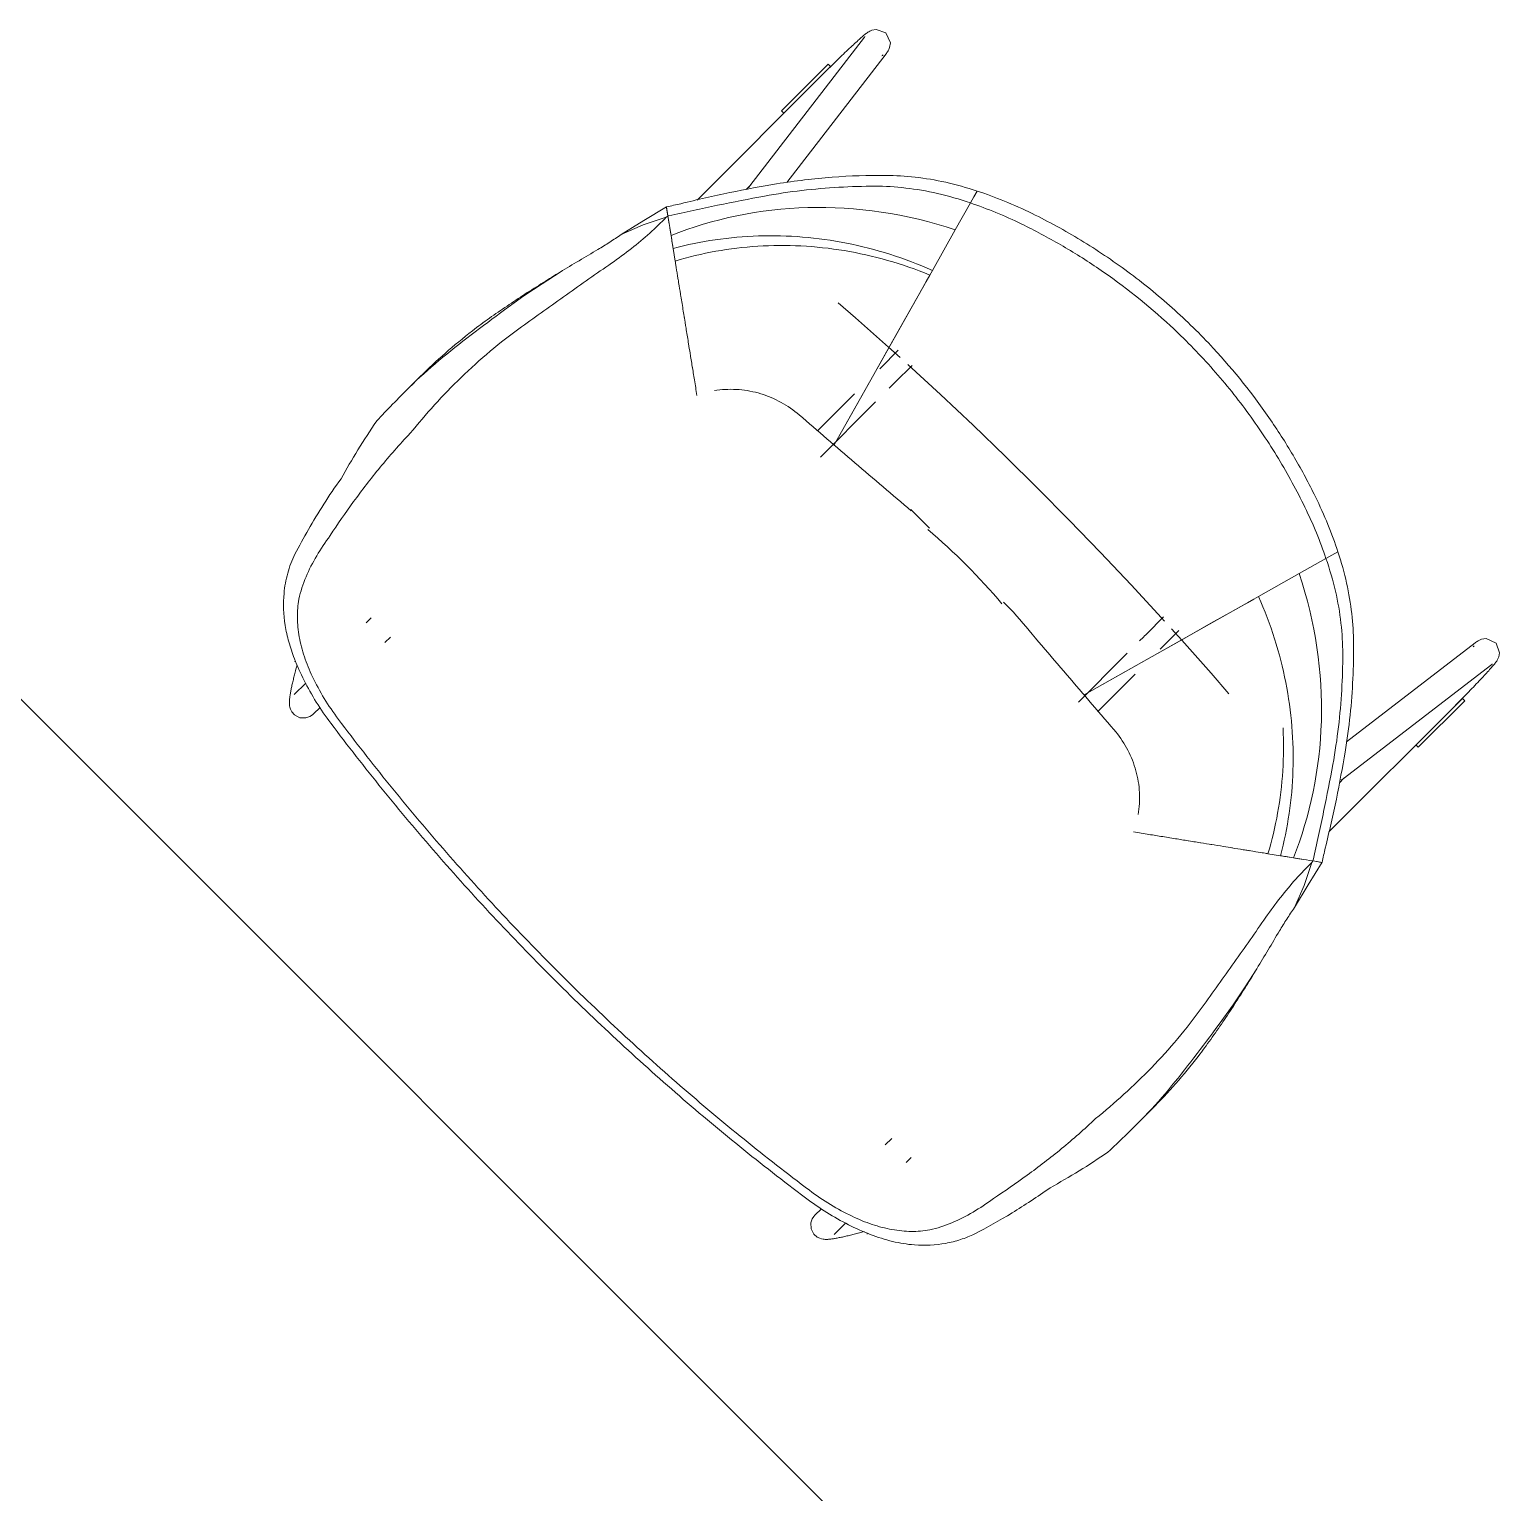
# Model space of a CAD drawing. Header units: millimetres. Extents: x 155927 to 295199, y -4084 to 97293.
# Drawn here: x 220937 to 221799, y 25835 to 26693 of the extents above; entities that cross this region are included whole.
import ezdxf

# ---------------------------------------------------------------- set-up
doc = ezdxf.new("R2010")
doc.units = ezdxf.units.MM
doc.header["$MEASUREMENT"] = 0
doc.layers.add('I-FURN', color=8, linetype='CONTINUOUS', lineweight=9)

msp = doc.modelspace()

# ---------------------------------------------------------------- linework, layer by layer
at = {"layer": 'I-FURN'}
for p, q in [((221431.11, 26692.31), (221429.96, 26691.81)), ((221433.62, 26692.77), (221431.11, 26692.31)), ((221439.28, 26690.68), (221433.62, 26692.77)), ((221426.77, 26688.27), (221359.56, 26601.01)), ((221420.22, 26683.79), (221419.45, 26683.07)), ((221420.97, 26684.48), (221420.22, 26683.79)), ((221421.69, 26685.13), (221420.97, 26684.48)), ((221422.38, 26685.76), (221421.69, 26685.13)), ((221423.04, 26686.36), (221422.38, 26685.76)), ((221423.68, 26686.93), (221423.04, 26686.36)), ((221424.29, 26687.47), (221423.68, 26686.93)), ((221424.87, 26687.98), (221424.29, 26687.47)), ((221425.42, 26688.46), (221424.87, 26687.98)), ((221425.94, 26688.91), (221425.42, 26688.46)), ((221426.44, 26689.32), (221425.94, 26688.91)), ((221426.92, 26689.71), (221426.44, 26689.32)), ((221426.81, 26688.32), (221426.77, 26688.27)), ((221426.93, 26688.48), (221426.81, 26688.32)), ((221427.37, 26690.08), (221426.92, 26689.71)), ((221426.97, 26688.53), (221426.93, 26688.48)), ((221427.82, 26690.42), (221427.37, 26690.08)), ((221428.26, 26690.75), (221427.82, 26690.42)), ((221428.73, 26691.08), (221428.26, 26690.75)), ((221429.26, 26691.42), (221428.73, 26691.08)), ((221429.96, 26691.81), (221429.26, 26691.42)), ((221439.28, 26690.68), (221441.92, 26684.86)), ((221441.92, 26684.86), (221441.51, 26682.11)), ((221381.21, 26602.9), (221439.45, 26678.51)), ((221411.6, 26675.59), (221410.64, 26674.66)), ((221412.54, 26676.5), (221411.6, 26675.59)), ((221413.46, 26677.39), (221412.54, 26676.5)), ((221414.38, 26678.27), (221413.46, 26677.39)), ((221415.27, 26679.13), (221414.38, 26678.27)), ((221416.15, 26679.96), (221415.27, 26679.13)), ((221417.01, 26680.78), (221416.15, 26679.96)), ((221417.85, 26681.57), (221417.01, 26680.78)), ((221418.66, 26682.33), (221417.85, 26681.57)), ((221419.45, 26683.07), (221418.66, 26682.33)), ((221437.24, 26677.49), (221436.96, 26677.26)), ((221437.47, 26677.66), (221437.24, 26677.49)), ((221437.63, 26677.78), (221437.47, 26677.66)), ((221439.6, 26678.71), (221439.45, 26678.51)), ((221439.93, 26679.15), (221439.6, 26678.71)), ((221440.26, 26679.62), (221439.93, 26679.15)), ((221440.61, 26680.17), (221440.26, 26679.62)), ((221441.01, 26680.89), (221440.61, 26680.17)), ((221441.51, 26682.11), (221441.01, 26680.89)), ((221402.52, 26666.64), (221328.56, 26592.69)), ((221405.4, 26672.34), (221378.14, 26645.08)), ((221406.81, 26670.93), (221402.51, 26666.62)), ((221402.74, 26666.87), (221402.52, 26666.64)), ((221403.74, 26667.86), (221402.74, 26666.87)), ((221404.74, 26668.86), (221403.74, 26667.86)), ((221405.74, 26669.85), (221404.74, 26668.86)), ((221405.45, 26672.29), (221406.81, 26670.93)), ((221406.73, 26670.83), (221405.74, 26669.85)), ((221407.72, 26671.8), (221406.73, 26670.83)), ((221408.7, 26672.77), (221407.72, 26671.8)), ((221409.68, 26673.72), (221408.7, 26672.77)), ((221410.64, 26674.66), (221409.68, 26673.72)), ((221379.55, 26643.66), (221378.18, 26645.03)), ((221357.32, 26598.82), (221360.02, 26601.52)), ((221359.56, 26601.01), (221358.78, 26599.84)), ((221490.84, 26594.47), (221492.81, 26597.97)), ((221490.84, 26594.47), (221492.81, 26597.97)), ((221310.68, 26588.72), (221297.37, 26580.6)), ((221311.45, 26583.3), (221310.58, 26588.68)), ((221310.58, 26588.67), (221311.45, 26583.33)), ((221488.85, 26590.95), (221480, 26575.24)), ((221480, 26575.24), (221488.85, 26590.95)), ((221488.85, 26590.95), (221490.84, 26594.47)), ((221488.85, 26590.95), (221490.84, 26594.47)), ((221297.37, 26580.6), (221284.07, 26572.47)), ((221297.02, 26578.19), (221310.54, 26582.73)), ((221310.54, 26582.73), (221311.45, 26583.3)), ((221310.68, 26588.08), (221311.44, 26583.36)), ((221311.45, 26583.33), (221311.93, 26583.42)), ((221313.3, 26571.87), (221311.77, 26581.34)), ((221284.07, 26572.47), (221297.02, 26578.19)), ((221314, 26567.55), (221313.3, 26571.87)), ((221480, 26575.24), (221466.55, 26551.36)), ((221466.55, 26551.36), (221480, 26575.24)), ((221314.53, 26564.31), (221314, 26567.55)), ((221315.73, 26556.92), (221314.53, 26564.31)), ((221237.67, 26543.62), (221248.27, 26550.46)), ((221408.91, 26449.07), (221465.02, 26548.65)), ((221465.02, 26548.65), (221462.95, 26544.97)), ((221466.55, 26551.36), (221465.02, 26548.65)), ((221465.02, 26548.65), (221466.55, 26551.36)), ((221227, 26536.45), (221237.67, 26543.62)), ((221462.95, 26544.97), (221458.14, 26536.44)), ((221215.68, 26528.29), (221227, 26536.45)), ((221411.26, 26532.46), (221421.54, 26523.58)), ((221458.14, 26536.44), (221450.85, 26523.49)), ((221421.54, 26523.58), (221440.92, 26506.43)), ((221450.85, 26523.49), (221441.44, 26506.8)), ((221441.44, 26506.8), (221430.41, 26487.23)), ((221446.57, 26504.64), (221436.28, 26494.36)), ((221440.92, 26506.43), (221447.64, 26500.38)), ((221435.68, 26493.75), (221436.28, 26494.36)), ((221444.77, 26485.87), (221454.62, 26495.72)), ((221452.16, 26496.29), (221471.41, 26478.58)), ((221163.53, 26486.49), (221157.59, 26480.55)), ((221430.41, 26487.23), (221418.34, 26465.8)), ((221444.09, 26485.19), (221443.39, 26484.49)), ((221444.77, 26485.87), (221444.09, 26485.19)), ((221340.25, 26481.11), (221338.76, 26480.9)), ((221420.95, 26479.02), (221399.27, 26457.34)), ((221441.94, 26483.04), (221441.2, 26482.3)), ((221442.67, 26483.77), (221441.94, 26483.04)), ((221443.39, 26484.49), (221442.67, 26483.77)), ((221471.41, 26478.58), (221490.53, 26460.58)), ((221400.86, 26441.96), (221431.68, 26472.79)), ((221432.41, 26473.51), (221431.68, 26472.79)), ((221433.23, 26474.33), (221432.41, 26473.51)), ((221418.34, 26465.8), (221408.91, 26449.07)), ((221490.53, 26460.58), (221509.49, 26442.29)), ((221509.49, 26442.29), (221528.27, 26423.75)), ((221528.27, 26423.75), (221546.83, 26404.99)), ((221453.9, 26411.21), (221454.19, 26410.42)), ((221546.83, 26404.99), (221565.15, 26386.04)), ((221565.15, 26386.04), (221583.19, 26366.94)), ((221681.66, 26373.58), (221697.37, 26382.44)), ((221697.37, 26382.44), (221681.66, 26373.58)), ((221700.89, 26384.42), (221697.37, 26382.44)), ((221700.89, 26384.42), (221697.37, 26382.44)), ((221704.39, 26386.39), (221700.89, 26384.42)), ((221704.39, 26386.39), (221700.89, 26384.42)), ((221657.78, 26360.13), (221681.66, 26373.58)), ((221681.66, 26373.58), (221657.78, 26360.13)), ((221583.19, 26366.94), (221600.92, 26347.7)), ((221655.07, 26358.6), (221555.49, 26302.5)), ((221642.86, 26351.72), (221651.39, 26356.53)), ((221651.39, 26356.53), (221655.07, 26358.6)), ((221655.07, 26358.6), (221657.78, 26360.13)), ((221657.78, 26360.13), (221655.07, 26358.6)), ((221137.44, 26347.67), (221134.55, 26344.78)), ((221602.14, 26348.2), (221592.29, 26338.35)), ((221600.92, 26347.7), (221602.7, 26345.74)), ((221629.91, 26344.43), (221642.86, 26351.72)), ((221600.77, 26329.86), (221611.06, 26340.15)), ((221612.85, 26334.5), (221606.8, 26341.22)), ((221613.21, 26335.02), (221629.91, 26344.43)), ((221145.52, 26333.12), (221148.76, 26336.36)), ((221588.04, 26334.11), (221588.8, 26334.86)), ((221588.8, 26334.86), (221589.55, 26335.61)), ((221589.55, 26335.61), (221590.27, 26336.34)), ((221590.27, 26336.34), (221590.99, 26337.05)), ((221590.99, 26337.05), (221591.68, 26337.75)), ((221591.68, 26337.75), (221592.29, 26338.35)), ((221593.65, 26324), (221613.21, 26335.02)), ((221630, 26315.12), (221612.85, 26334.5)), ((221784.92, 26333.03), (221709.41, 26274.87)), ((221783.9, 26330.83), (221783.67, 26330.54)), ((221784.08, 26331.05), (221783.9, 26330.83)), ((221784.2, 26331.21), (221784.08, 26331.05)), ((221785.13, 26333.19), (221784.92, 26333.03)), ((221785.57, 26333.52), (221785.13, 26333.19)), ((221786.04, 26333.84), (221785.57, 26333.52)), ((221786.58, 26334.19), (221786.04, 26333.84)), ((221787.31, 26334.59), (221786.58, 26334.19)), ((221788.53, 26335.09), (221787.31, 26334.59)), ((221791.28, 26335.51), (221788.53, 26335.09)), ((221797.1, 26332.86), (221791.28, 26335.51)), ((221797.1, 26332.86), (221799.19, 26327.2)), ((221093.07, 26321.86), (221092.57, 26321.99)), ((221579.2, 26325.26), (221552.16, 26298.23)), ((221572.21, 26311.92), (221593.65, 26324)), ((221579.2, 26325.26), (221580.02, 26326.08)), ((221580.02, 26326.08), (221580.84, 26326.9)), ((221600.77, 26329.86), (221600.09, 26329.18)), ((221796.84, 26321.4), (221796.5, 26320.96)), ((221797.17, 26321.84), (221796.84, 26321.4)), ((221797.5, 26322.31), (221797.17, 26321.84)), ((221797.84, 26322.84), (221797.5, 26322.31)), ((221798.23, 26323.54), (221797.84, 26322.84)), ((221798.72, 26324.69), (221798.23, 26323.54)), ((221799.19, 26327.2), (221798.72, 26324.69)), ((221091.99, 26312.16), (221092.16, 26312.87)), ((221092.16, 26312.87), (221092.34, 26313.58)), ((221092.34, 26313.58), (221092.52, 26314.3)), ((221092.52, 26314.3), (221092.71, 26315.02)), ((221092.71, 26315.02), (221092.9, 26315.74)), ((221092.9, 26315.74), (221093.09, 26316.47)), ((221093.09, 26316.47), (221093.14, 26316.66)), ((221094.05, 26320.07), (221093.14, 26316.66)), ((221563.76, 26292.85), (221585.44, 26314.53)), ((221640.43, 26303.05), (221630, 26315.12)), ((221707.43, 26253.15), (221794.69, 26320.36)), ((221789.49, 26313.04), (221788.75, 26312.24)), ((221790.21, 26313.81), (221789.49, 26313.04)), ((221790.89, 26314.55), (221790.21, 26313.81)), ((221791.55, 26315.27), (221790.89, 26314.55)), ((221792.18, 26315.96), (221791.55, 26315.27)), ((221792.78, 26316.62), (221792.18, 26315.96)), ((221793.35, 26317.26), (221792.78, 26316.62)), ((221793.89, 26317.87), (221793.35, 26317.26)), ((221794.4, 26318.45), (221793.89, 26317.87)), ((221794.88, 26319), (221794.4, 26318.45)), ((221794.74, 26320.4), (221794.69, 26320.36)), ((221794.89, 26320.51), (221794.74, 26320.4)), ((221795.32, 26319.53), (221794.88, 26319)), ((221794.95, 26320.55), (221794.89, 26320.51)), ((221795.74, 26320.02), (221795.32, 26319.53)), ((221796.13, 26320.5), (221795.74, 26320.02)), ((221796.5, 26320.96), (221796.13, 26320.5)), ((221414.47, 25817.32), (220919.49, 26312.29)), ((221090.18, 26303.77), (221090.28, 26304.34)), ((221090.28, 26304.34), (221090.39, 26304.92)), ((221090.39, 26304.92), (221090.51, 26305.52)), ((221090.51, 26305.52), (221090.63, 26306.14)), ((221090.63, 26306.14), (221090.76, 26306.76)), ((221090.76, 26306.76), (221090.89, 26307.4)), ((221090.89, 26307.4), (221091.03, 26308.05)), ((221091.03, 26308.05), (221091.18, 26308.71)), ((221091.18, 26308.71), (221091.33, 26309.39)), ((221091.33, 26309.39), (221091.49, 26310.07)), ((221091.49, 26310.07), (221091.65, 26310.76)), ((221091.65, 26310.76), (221091.82, 26311.45)), ((221091.82, 26311.45), (221091.99, 26312.16)), ((221099.06, 26309.28), (221092.36, 26302.59)), ((221555.49, 26302.5), (221572.21, 26311.92)), ((221781.08, 26304.22), (221780.14, 26303.26)), ((221782, 26305.18), (221781.08, 26304.22)), ((221782.92, 26306.12), (221782, 26305.18)), ((221783.81, 26307.05), (221782.92, 26306.12)), ((221784.69, 26307.96), (221783.81, 26307.05)), ((221785.54, 26308.85), (221784.69, 26307.96)), ((221786.38, 26309.73), (221785.54, 26308.85)), ((221787.19, 26310.59), (221786.38, 26309.73)), ((221787.98, 26311.43), (221787.19, 26310.59)), ((221788.75, 26312.24), (221787.98, 26311.43)), ((221089.49, 26297.83), (221089.5, 26298.31)), ((221089.5, 26297.31), (221089.49, 26297.83)), ((221089.5, 26298.31), (221089.52, 26298.78)), ((221089.53, 26296.73), (221089.5, 26297.31)), ((221089.52, 26298.78), (221089.55, 26299.24)), ((221089.61, 26296.05), (221089.53, 26296.73)), ((221089.55, 26299.24), (221089.59, 26299.7)), ((221089.59, 26299.7), (221089.64, 26300.17)), ((221089.77, 26295.21), (221089.61, 26296.05)), ((221089.64, 26300.17), (221089.7, 26300.65)), ((221089.7, 26300.65), (221089.76, 26301.13)), ((221089.76, 26301.13), (221089.83, 26301.63)), ((221089.83, 26301.63), (221089.9, 26302.14)), ((221089.9, 26302.14), (221089.99, 26302.67)), ((221089.99, 26302.67), (221090.08, 26303.21)), ((221090.08, 26303.21), (221090.18, 26303.77)), ((221699.11, 26222.14), (221773.06, 26296.1)), ((221751.5, 26271.72), (221778.76, 26298.98)), ((221773.28, 26296.32), (221773.06, 26296.1)), ((221773.07, 26296.12), (221777.34, 26300.39)), ((221774.28, 26297.32), (221773.28, 26296.32)), ((221775.27, 26298.32), (221774.28, 26297.32)), ((221776.26, 26299.32), (221775.27, 26298.32)), ((221777.25, 26300.31), (221776.26, 26299.32)), ((221778.22, 26301.3), (221777.25, 26300.31)), ((221777.34, 26300.39), (221778.71, 26299.03)), ((221779.18, 26302.28), (221778.22, 26301.3)), ((221780.14, 26303.26), (221779.18, 26302.28)), ((221090.12, 26294.09), (221089.77, 26295.21)), ((221090.89, 26292.57), (221090.12, 26294.09)), ((221092.59, 26290.65), (221090.89, 26292.57)), ((221095.66, 26289.07), (221092.59, 26290.65)), ((221095.66, 26289.07), (221099.12, 26288.9)), ((221099.12, 26288.9), (221101.55, 26289.71)), ((221101.55, 26289.71), (221102.98, 26290.65)), ((221102.98, 26290.65), (221103.67, 26291.27)), ((221103.67, 26291.27), (221107.46, 26295.06)), ((221751.45, 26271.77), (221750.08, 26273.13)), ((221707.91, 26253.57), (221705.24, 26250.91)), ((221707.43, 26253.15), (221706.26, 26252.36)), ((221587.32, 26232.34), (221587.52, 26233.83)), ((221670.73, 26208.11), (221663.34, 26209.31)), ((221678.29, 26206.89), (221670.73, 26208.11)), ((221684.32, 26205.91), (221678.29, 26206.89)), ((221689.14, 26204.12), (221684.61, 26190.61)), ((221687.02, 26190.95), (221695.14, 26204.26)), ((221689.14, 26204.12), (221689.72, 26205.03)), ((221695.1, 26204.16), (221689.72, 26205.03)), ((221689.84, 26205.51), (221689.75, 26205.03)), ((221689.75, 26205.03), (221695.08, 26204.17)), ((221689.78, 26205.02), (221695.08, 26204.17)), ((221678.89, 26177.65), (221687.02, 26190.95)), ((221684.61, 26190.61), (221678.89, 26177.65)), ((221656.88, 26141.86), (221650.04, 26131.25)), ((221650.04, 26131.25), (221642.87, 26120.58)), ((221642.87, 26120.58), (221634.71, 26109.27)), ((221586.97, 26051.17), (221592.91, 26057.11)), ((221442.77, 26042.34), (221438.94, 26038.5)), ((221451.2, 26028.14), (221454.09, 26031.03)), ((221395.32, 25992.7), (221396.13, 25995.14)), ((221396.13, 25995.14), (221397.06, 25996.56)), ((221397.06, 25996.56), (221397.69, 25997.26)), ((221401.48, 26001.05), (221397.69, 25997.26)), ((221395.48, 25989.25), (221395.32, 25992.7)), ((221395.48, 25989.25), (221397.07, 25986.17)), ((221397.07, 25986.17), (221398.99, 25984.47)), ((221409, 25985.94), (221415.7, 25992.64)), ((221416.48, 25985.07), (221417.17, 25985.23)), ((221417.17, 25985.23), (221417.87, 25985.4)), ((221417.87, 25985.4), (221418.58, 25985.57)), ((221418.58, 25985.57), (221419.29, 25985.74)), ((221419.29, 25985.74), (221420, 25985.92)), ((221420, 25985.92), (221420.72, 25986.1)), ((221420.72, 25986.1), (221421.44, 25986.29)), ((221421.44, 25986.29), (221422.16, 25986.48)), ((221422.16, 25986.48), (221422.88, 25986.67)), ((221422.88, 25986.67), (221423.08, 25986.72)), ((221423.08, 25986.72), (221426.48, 25987.63)), ((221428.41, 25986.15), (221428.27, 25986.65)), ((221398.99, 25984.47), (221400.51, 25983.7)), ((221400.51, 25983.7), (221401.62, 25983.36)), ((221401.62, 25983.36), (221402.47, 25983.19)), ((221402.47, 25983.19), (221403.15, 25983.12)), ((221403.15, 25983.12), (221403.72, 25983.08)), ((221403.72, 25983.08), (221404.24, 25983.07)), ((221404.24, 25983.07), (221404.73, 25983.08)), ((221404.73, 25983.08), (221405.2, 25983.1)), ((221405.2, 25983.1), (221405.66, 25983.13)), ((221405.66, 25983.13), (221406.12, 25983.17)), ((221406.12, 25983.17), (221406.59, 25983.22)), ((221406.59, 25983.22), (221407.06, 25983.28)), ((221407.06, 25983.28), (221407.55, 25983.34)), ((221407.55, 25983.34), (221408.05, 25983.41)), ((221408.05, 25983.41), (221408.56, 25983.49)), ((221408.56, 25983.49), (221409.09, 25983.57)), ((221409.09, 25983.57), (221409.63, 25983.66)), ((221409.63, 25983.66), (221410.18, 25983.76)), ((221410.18, 25983.76), (221410.76, 25983.86)), ((221410.76, 25983.86), (221411.34, 25983.97)), ((221411.34, 25983.97), (221411.94, 25984.09)), ((221411.94, 25984.09), (221412.55, 25984.21)), ((221412.55, 25984.21), (221413.18, 25984.34)), ((221413.18, 25984.34), (221413.82, 25984.48)), ((221413.82, 25984.48), (221414.47, 25984.62)), ((221414.47, 25984.62), (221415.13, 25984.76)), ((221415.13, 25984.76), (221415.8, 25984.92)), ((221415.8, 25984.92), (221416.48, 25985.07))]:
    msp.add_line(p, q, dxfattribs=at)
msp.add_arc((221219.76, 26113.35), 376.15, 40.12594, 49.52933, dxfattribs=at)
for centre, major_axis, ratio, start_param, end_param in [((221350.8, 27089.66), (-411.51, -411.51), 0.743145, 0.853184, 0.869724), ((224019.12, 22024.15), (-3756.55, 3756.55), 0.981627, 6.037909, 6.042851), ((222964.77, 22267.71), (-4235.43, -4235.43), 0.743145, 4.404602, 4.406583), ((222196.08, 26244.38), (-411.51, -411.51), 0.743145, 5.413461, 5.430001), ((217130.56, 28912.71), (-3756.55, 3756.55), 0.981627, 3.381927, 3.386869), ((217374.13, 27858.36), (-4235.43, -4235.43), 0.743145, 1.876602, 1.878583)]:
    msp.add_ellipse(centre, major_axis=major_axis, ratio=ratio, start_param=start_param, end_param=end_param, dxfattribs=at)
for points in [[(221439.27, 26607.14), (221428.93, 26607.26), (221407.91, 26606.56), (221386.24, 26603.96), (221375.23, 26602.18)], [(221492.81, 26597.97), (221486.61, 26600.02), (221474.36, 26603.45), (221456.37, 26606.39), (221444.9, 26607.11), (221439.27, 26607.14)], [(221375.23, 26602.18), (221366.28, 26600.65), (221347.91, 26597.24), (221328.77, 26592.94), (221319.04, 26590.54)], [(221368.08, 26595.02), (221375.47, 26596.34), (221390.14, 26598.52), (221411.76, 26600.4), (221425.91, 26600.8), (221432.92, 26600.78)], [(221432.92, 26600.78), (221438.81, 26600.8), (221450.81, 26600.09), (221469.59, 26596.93), (221482.39, 26593.19), (221488.85, 26590.95)], [(221492.81, 26597.97), (221498.13, 26596.23), (221508.85, 26592.26), (221519.67, 26587.4), (221525.09, 26584.76)], [(221311.93, 26583.42), (221321.62, 26585.62), (221340.71, 26589.72), (221359.09, 26593.32), (221368.08, 26595.02)], [(221480, 26575.24), (221451.29, 26584.82), (221392.37, 26593.24), (221337.89, 26581.68), (221313.3, 26571.87)], [(221518.93, 26578.6), (221513.89, 26581.04), (221503.82, 26585.56), (221493.82, 26589.29), (221488.85, 26590.95)], [(221278.43, 26555.69), (221282.43, 26558.46), (221290.17, 26564.19), (221300.99, 26573.23), (221307.48, 26579.53), (221310.54, 26582.73)], [(221311.44, 26583.36), (221311.23, 26584.65), (221310.97, 26586.28), (221310.68, 26588.09)], [(221311.45, 26583.3), (221311.89, 26580.6), (221312.26, 26578.3), (221312.57, 26576.4)], [(221284.07, 26572.47), (221281.88, 26570.94), (221277.42, 26567.95), (221272.78, 26565.08), (221270.43, 26563.69)], [(221312.57, 26576.39), (221312.88, 26574.49), (221313.12, 26572.98), (221313.3, 26571.87)], [(221313.3, 26571.87), (221313.57, 26570.25), (221313.8, 26568.81), (221314, 26567.55)], [(221466.55, 26551.36), (221450.27, 26558.65), (221416.4, 26569.37), (221364.4, 26573.55), (221330.71, 26568.59), (221314.53, 26564.31)], [(221314, 26567.55), (221314.21, 26566.29), (221314.38, 26565.21), (221314.53, 26564.31)], [(221465.02, 26548.65), (221448.71, 26555.4), (221414.99, 26564.98), (221363.9, 26567.49), (221331.27, 26561.59), (221315.73, 26556.92)], [(221225.65, 26518.33), (221234.38, 26524.64), (221251.91, 26537.19), (221269.57, 26549.55), (221278.43, 26555.69)], [(221317.51, 26545.92), (221317.03, 26548.83), (221316.25, 26553.71), (221315.84, 26556.22), (221315.73, 26556.92)], [(221317.47, 26546.13), (221317.66, 26544.98), (221317.86, 26543.75), (221318.07, 26542.45)], [(221238.39, 26544.35), (221231.18, 26539.82), (221216.96, 26530.65), (221203.38, 26521.02), (221196.82, 26516.01)], [(221319.14, 26535.83), (221318.76, 26538.19), (221318.41, 26540.34), (221318.08, 26542.37)], [(221159.74, 26482.7), (221165.26, 26488.18), (221176.97, 26498.65), (221195.94, 26513.61), (221209.07, 26523.37), (221215.68, 26528.29)], [(221319.08, 26536.23), (221319.52, 26533.49), (221320, 26530.55), (221320.5, 26527.44)], [(221321.15, 26523.44), (221320.93, 26524.81), (221320.71, 26526.15), (221320.5, 26527.47)], [(221321.05, 26524.07), (221321.39, 26521.93), (221321.75, 26519.73), (221322.11, 26517.48)], [(221160.33, 26455.86), (221164.87, 26461.48), (221174.41, 26472.56), (221189.97, 26488.79), (221207, 26504.19), (221219.28, 26513.74), (221225.65, 26518.33)], [(221196.82, 26516.01), (221191.4, 26511.75), (221180.81, 26503.03), (221170.85, 26493.79), (221166.05, 26489.01)], [(221323.43, 26509.35), (221322.98, 26512.13), (221322.54, 26514.84), (221322.11, 26517.48)], [(221166.05, 26489.01), (221163.95, 26486.92), (221161.86, 26484.82), (221159.76, 26482.71)], [(221328.49, 26478.09), (221328, 26481.16), (221327.51, 26484.18), (221327.02, 26487.17)], [(221140.72, 26463.12), (221143.76, 26466.39), (221149.99, 26472.91), (221156.45, 26479.43), (221159.74, 26482.7)], [(221388.47, 26466.62), (221385.18, 26469.45), (221378.02, 26474.43), (221366.02, 26479.5), (221353.23, 26481.95), (221344.53, 26481.7), (221340.25, 26481.11)], [(221140.72, 26463.12), (221136.85, 26457.48), (221129.49, 26446.18), (221122.9, 26434.85), (221119.8, 26429.18)], [(221454.19, 26410.42), (221443.12, 26419.81), (221421.1, 26438.55), (221399.3, 26457.27), (221388.47, 26466.62)], [(221113.45, 26395.93), (221117.72, 26402.5), (221126.92, 26415.72), (221142.35, 26436), (221154.12, 26449.27), (221160.33, 26455.86)], [(221119.8, 26429.18), (221116.21, 26424.22), (221109.41, 26414.31), (221100.55, 26399.37), (221095.21, 26389.73), (221092.71, 26384.95)], [(221691.17, 26418.67), (221693.82, 26413.25), (221698.68, 26402.44), (221702.65, 26391.71), (221704.39, 26386.39)], [(221464.83, 26400.29), (221461.18, 26403.93), (221457.54, 26407.57), (221453.9, 26411.21)], [(221697.37, 26382.44), (221695.71, 26387.41), (221691.98, 26397.4), (221687.46, 26407.47), (221685.02, 26412.51)], [(221095.03, 26358.61), (221096.1, 26363.05), (221098.9, 26371.73), (221105.26, 26384.05), (221110.53, 26392.02), (221113.45, 26395.93)], [(221697.37, 26382.44), (221699.61, 26375.97), (221703.34, 26363.18), (221706.5, 26344.4), (221707.22, 26332.39), (221707.2, 26326.51)], [(221713.55, 26332.86), (221713.53, 26338.48), (221712.8, 26349.96), (221709.86, 26367.94), (221706.44, 26380.19), (221704.39, 26386.39)], [(221678.29, 26206.89), (221688.09, 26231.48), (221699.65, 26285.95), (221691.23, 26344.88), (221681.66, 26373.58)], [(221103.06, 26313.06), (221101.18, 26317.01), (221098, 26324.82), (221094.97, 26336.5), (221093.87, 26347.85), (221094.42, 26355.07), (221095.03, 26358.61)], [(221514.11, 26351.01), (221512.16, 26352.95), (221510.21, 26354.9), (221508.27, 26356.85)], [(221670.73, 26208.11), (221675, 26224.29), (221679.97, 26257.98), (221675.78, 26309.99), (221665.07, 26343.86), (221657.78, 26360.13)], [(221573.03, 26282.05), (221563.23, 26293.42), (221543.6, 26316.28), (221523.94, 26339.39), (221514.11, 26351.01)], [(221708.6, 26268.81), (221709.79, 26276.12), (221711.75, 26290.62), (221713.35, 26311.92), (221713.62, 26325.92), (221713.55, 26332.86)], [(221092.44, 26323.68), (221094.09, 26319.43), (221097.87, 26310.95), (221105.07, 26298.17), (221110.75, 26289.89), (221113.83, 26285.79)], [(221707.2, 26326.51), (221707.22, 26319.49), (221706.81, 26305.33), (221704.94, 26283.75), (221702.76, 26269.07), (221701.44, 26261.66)], [(221118.33, 26288.01), (221115.27, 26292.1), (221109.66, 26300.36), (221105.09, 26308.8), (221103.06, 26313.06)], [(221587.52, 26233.83), (221588.12, 26238.12), (221588.36, 26246.83), (221585.92, 26259.62), (221580.84, 26271.62), (221575.86, 26278.77), (221573.03, 26282.05)], [(221701.44, 26261.66), (221699.74, 26252.69), (221696.14, 26234.31), (221692.04, 26215.21), (221689.84, 26205.51)], [(221696.95, 26212.63), (221699.37, 26222.4), (221703.68, 26241.59), (221707.08, 26259.91), (221708.6, 26268.81)], [(221593.59, 26220.61), (221590.6, 26221.09), (221587.57, 26221.58), (221584.51, 26222.08)], [(221601.62, 26219.31), (221598.97, 26219.73), (221596.26, 26220.17), (221593.54, 26220.61)], [(221609.09, 26218.1), (221606.27, 26218.55), (221603.43, 26219.01), (221600.51, 26219.48)], [(221616.64, 26216.87), (221614.17, 26217.27), (221611.67, 26217.68), (221609.12, 26218.09)], [(221623.9, 26215.7), (221621.27, 26216.12), (221618.54, 26216.56), (221615.77, 26217.01)], [(221630.48, 26214.63), (221628.35, 26214.97), (221626.14, 26215.33), (221623.88, 26215.7)], [(221637.22, 26213.54), (221634.87, 26213.92), (221632.42, 26214.32), (221629.86, 26214.73)], [(221642.65, 26212.66), (221640.92, 26212.94), (221639.11, 26213.23), (221637.23, 26213.54)], [(221648.87, 26211.65), (221646.83, 26211.98), (221644.61, 26212.34), (221642.24, 26212.72)], [(221662.11, 26172.01), (221664.88, 26176.01), (221670.61, 26183.75), (221679.65, 26194.57), (221685.94, 26201.06), (221689.14, 26204.12)], [(221673.97, 26207.59), (221672.71, 26207.79), (221671.63, 26207.97), (221670.73, 26208.11)], [(221678.29, 26206.89), (221676.67, 26207.15), (221675.23, 26207.38), (221673.97, 26207.59)], [(221682.81, 26206.15), (221680.91, 26206.46), (221679.4, 26206.71), (221678.29, 26206.89)], [(221689.72, 26205.03), (221687.02, 26205.47), (221684.72, 26205.84), (221682.81, 26206.15)], [(221689.78, 26205.03), (221691.2, 26204.79), (221692.97, 26204.51), (221695.08, 26204.17)], [(221678.89, 26177.65), (221677.36, 26175.46), (221674.36, 26171), (221671.5, 26166.37), (221670.11, 26164.01)], [(221624.74, 26119.23), (221631.06, 26127.96), (221643.6, 26145.49), (221655.97, 26163.15), (221662.11, 26172.01)], [(221622.43, 26090.41), (221627.43, 26096.97), (221637.07, 26110.54), (221646.24, 26124.77), (221650.77, 26131.98)], [(221562.28, 26053.91), (221567.89, 26058.45), (221578.98, 26068), (221595.21, 26083.55), (221610.61, 26100.58), (221620.15, 26112.87), (221624.74, 26119.23)], [(221634.71, 26109.27), (221629.79, 26102.65), (221620.02, 26089.52), (221605.06, 26070.55), (221594.6, 26058.84), (221589.12, 26053.32)], [(221595.43, 26059.64), (221600.2, 26064.44), (221609.45, 26074.39), (221618.17, 26084.98), (221622.43, 26090.41)], [(221589.13, 26053.35), (221591.24, 26055.44), (221593.34, 26057.53), (221595.43, 26059.64)], [(221502.35, 26007.03), (221508.91, 26011.3), (221522.13, 26020.5), (221542.42, 26035.93), (221555.69, 26047.71), (221562.28, 26053.91)], [(221589.12, 26053.32), (221585.85, 26050.04), (221579.33, 26043.57), (221572.81, 26037.34), (221569.54, 26034.3)], [(221569.54, 26034.3), (221563.92, 26030.44), (221552.62, 26023.09), (221541.28, 26016.49), (221535.6, 26013.39)], [(221394.42, 26011.91), (221398.51, 26008.85), (221406.78, 26003.25), (221415.22, 25998.67), (221419.48, 25996.64)], [(221535.6, 26013.39), (221528.11, 26008.07), (221513.23, 25998.22), (221498.6, 25989.99), (221491.37, 25986.29)], [(221430.09, 25986.02), (221425.84, 25987.67), (221417.37, 25991.45), (221404.59, 25998.65), (221396.31, 26004.34), (221392.2, 26007.41)], [(221465.02, 25988.61), (221469.44, 25989.68), (221478.09, 25992.46), (221490.45, 25998.84), (221498.43, 26004.1), (221502.35, 26007.03)], [(221419.48, 25996.64), (221423.42, 25994.76), (221431.24, 25991.58), (221442.92, 25988.55), (221454.27, 25987.45), (221461.48, 25988), (221465.02, 25988.61)]]:
    msp.add_open_spline(points, degree=3, dxfattribs=at)
for points, knots in [([(221525.09, 26584.76), (221534.72, 26580.04), (221553.75, 26569.61), (221581.39, 26551.11), (221607.53, 26529.85), (221636.54, 26501.38), (221660.4, 26471.45), (221679.21, 26441.64), (221687.4, 26426.38), (221691.17, 26418.67)], [-1, -1, -1, -1, -0.861111, -0.722222, -0.583333, -0.444444, -0.222222, -0.111111, 0, 0, 0, 0]), ([(221685.02, 26412.51), (221680.33, 26422.17), (221669.94, 26441.24), (221651.49, 26468.92), (221630.25, 26495.1), (221601.77, 26524.12), (221571.8, 26547.95), (221541.93, 26566.7), (221526.65, 26574.85), (221518.93, 26578.6)], [-1, -1, -1, -1, -0.861111, -0.722222, -0.583333, -0.444444, -0.222222, -0.111111, 0, 0, 0, 0]), ([(221323.29, 26510.22), (221323.39, 26509.62), (221323.78, 26507.2), (221324.19, 26504.66), (221324.5, 26502.73), (221324.51, 26502.68)], [0.71428571, 0.71428571, 0.71428571, 0.71428571, 0.73214286, 0.78571429, 0.78716796, 0.78716796, 0.78716796, 0.78716796]), ([(221325.9, 26494.1), (221325.48, 26496.71), (221325.01, 26499.58), (221324.56, 26502.39), (221324.51, 26502.67)], [-0.85714286, -0.85714286, -0.85714286, -0.85714286, -0.78571429, -0.77790979, -0.77790979, -0.77790979, -0.77790979]), ([(221325.72, 26495.21), (221325.93, 26493.92), (221326.36, 26491.27), (221326.8, 26488.55), (221327.03, 26487.15)], [0.85714286, 0.85714286, 0.85714286, 0.85714286, 0.89285714, 0.93070121, 0.93070121, 0.93070121, 0.93070121]), ([(221092.71, 26384.95), (221090.97, 26381.34), (221088.2, 26373.9), (221085.62, 26360.09), (221086.12, 26346.48), (221088.97, 26333.54), (221091.16, 26326.99), (221092.44, 26323.68)], [0, 0, 0, 0, 0.2, 0.4, 0.7, 0.85, 1, 1, 1, 1]), ([(221118.33, 26288.01), (221128.02, 26275.11), (221147.93, 26249.59), (221189.9, 26199.6), (221245.96, 26139.55), (221306.02, 26083.49), (221356, 26041.52), (221381.52, 26021.61), (221394.42, 26011.91)], [-1, -1, -1, -1, -0.875, -0.75, -0.5, -0.25, -0.125, 0, 0, 0, 0]), ([(221392.2, 26007.41), (221379.19, 26017.2), (221353.47, 26037.28), (221303.08, 26079.61), (221242.54, 26136.13), (221186.02, 26196.67), (221143.69, 26247.06), (221123.61, 26272.78), (221113.83, 26285.79)], [-1, -1, -1, -1, -0.875, -0.75, -0.5, -0.25, -0.125, 0, 0, 0, 0]), ([(221663.34, 26209.31), (221668.01, 26224.85), (221672.44, 26249.32), (221672.61, 26274.6), (221672.18, 26283.06)], [0, 0, 0, 0, 0.3333333, 0.5000122, 0.5000122, 0.5000122, 0.5000122]), ([(221652.54, 26211.06), (221651.83, 26211.17), (221650.64, 26211.36), (221649.37, 26211.57), (221648.87, 26211.65)], [-0.71428571, -0.71428571, -0.71428571, -0.71428571, -0.67857143, -0.65678994, -0.65678994, -0.65678994, -0.65678994]), ([(221663.34, 26209.31), (221662.81, 26209.39), (221661.15, 26209.66), (221657.13, 26210.31), (221653.79, 26210.85), (221652.34, 26211.09)], [-1, -1, -1, -1, -0.8928571, -0.7857143, -0.7142857, -0.7142857, -0.7142857, -0.7142857]), ([(221491.37, 25986.29), (221488.66, 25984.99), (221483.12, 25982.78), (221471.53, 25979.83), (221458.22, 25979.15), (221443.21, 25981.57), (221434.51, 25984.32), (221430.09, 25986.02)], [-1, -1, -1, -1, -0.85, -0.7, -0.4, -0.2, 0, 0, 0, 0])]:
    msp.add_open_spline(points, degree=3, knots=knots, dxfattribs=at)

doc.saveas('drawing.dxf')
